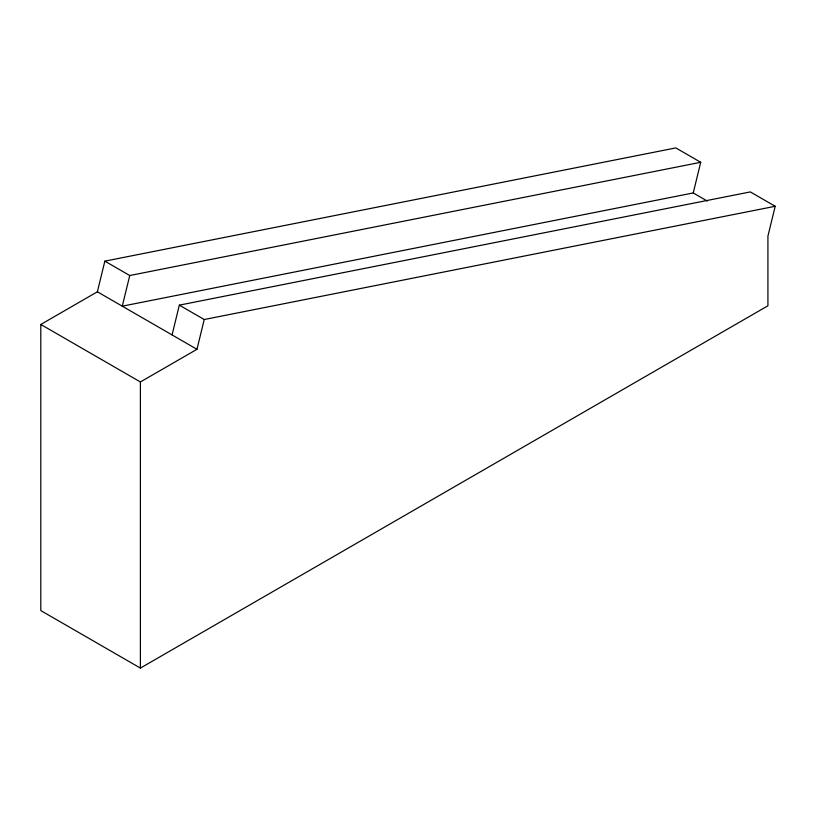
<?xml version="1.0" encoding="UTF-8"?>
<svg xmlns="http://www.w3.org/2000/svg" width="816" height="816" viewBox="0 0 816 816"><rect width="100%" height="100%" fill="white"/><g stroke="black" fill="none" stroke-linecap="round" stroke-linejoin="round"><path stroke-width="1.22" d="M172.064 334.917L179.336 305.143L750.302 191.913L775.2 206.285L767.927 236.059L767.927 305.786L140.393 668.09L40.8 610.592L40.8 324.462L97.369 291.791L104.856 261.151L675.821 147.91L700.72 162.292L693.233 192.943L122.267 306.173L129.754 275.522L700.72 162.292M40.8 324.462L140.393 381.959L196.962 349.299L204.235 319.525L775.2 206.285M693.233 192.943L707.309 201.062M104.856 261.151L129.754 275.522M179.336 305.143L204.235 319.525M97.369 291.791L196.962 349.299M140.393 381.959L140.393 668.09"/></g></svg>
